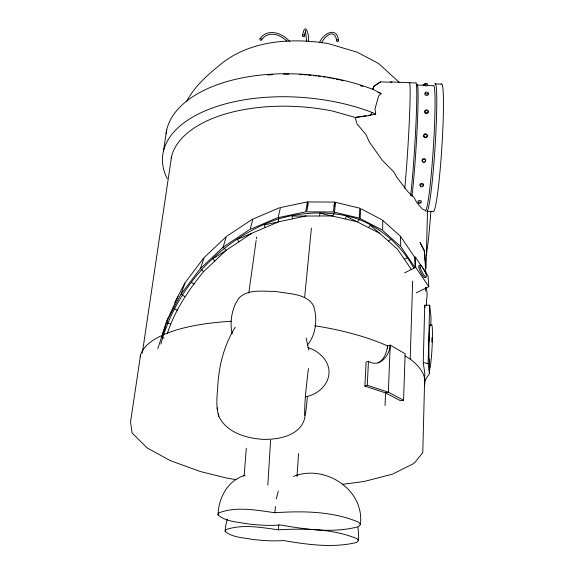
<?xml version="1.0" encoding="UTF-8"?>
<svg xmlns="http://www.w3.org/2000/svg" width="574" height="574" viewBox="0 0 574 574"><rect width="100%" height="100%" fill="white"/><g stroke="black" fill="none" stroke-linecap="round" stroke-linejoin="round"><path stroke-width="0.86" d="M342.398 484.32L363.988 481.521L392.666 474.081L413.18 463.806L414.916 462.422L422.78 452.556L424.796 373.337L423.253 362.625L424.731 305.21L429.682 305.239L431.024 317.357L430.794 325.393M425.449 291.09L425.535 287.581M425.901 273.533L424.315 251.261L420.017 242.436L424.344 250.207L426.03 268.402L427.508 210.636M426.453 305.691L426.604 299.563A137.674 57.056 5 0 0 426.073 287.718M424.344 381.423L429.424 373.624L428.111 363.471L429.682 305.239M429.424 373.624L429.632 366.477M424.451 385.757A143.019 48.661 5 0 0 410.202 359.015L412.656 281.081M403.565 400.214L388.333 392.207L390.234 345.118C389.653 355.579 379.536 368.257 368.458 361.283L366.104 362.18L364.892 386.151L385.556 392.903L400.537 400.738L403.565 400.214L405.136 353.763L390.234 345.118L387.515 345.914A143.019 48.661 5 0 0 314.516 325.709M385.032 405.603L385.577 392.458M387.407 348.576L387.515 345.914C386.811 352.479 384.178 359.676 378.029 362.947M245.213 475.258C227.928 480.007 218.5 497.873 218.02 514.907C226.106 522.003 238.088 521.924 248.169 523.99C258.831 525.131 269.601 525.906 280.306 524.945C305.834 529.386 333.02 533.433 358.434 526.702L360.357 524.658C364.964 489.536 324.683 463.799 293.465 476.427M364.892 386.151L367.267 385.305L368.458 361.283M227.268 519.047L225.711 525.633L225.108 531.409C232.771 537.773 243.835 537.623 253.213 539.524C263.215 540.579 273.317 541.311 283.362 540.529C307.32 544.554 332.64 548.263 356.554 542.48L358.334 540.694L358.628 534.839L357.954 527.463M270.619 440.122L267.807 485.116M319.56 215.917L319.948 213.219L357.566 221.801L360.113 218.551L360.68 208.635L382.076 219.842M297.002 476.427L298.559 453.546M307.377 396.612C306.81 404.24 305.913 411.845 304.407 419.343C299.176 436.204 277.809 439.77 262.454 439.34L261.557 439.254C245.249 437.933 226.414 432.222 218.838 416.329C215.681 406.579 217.08 396.354 217.747 386.359C218.902 365.573 224.09 345.089 235.204 327.273M244.086 476.284L246.325 448.194M431.921 342.082L431.928 337.656M225.108 531.409L225.568 529.766C242.364 523.804 261.163 527.52 278.419 529.809L278.835 524.729M218.02 514.907L218.457 513.027C236.201 506.074 256.492 510.229 274.867 512.718L275.398 506.426M304.643 297.461L311.409 228.057M334.455 212.201L335.539 202.328L359.798 208.19L359.216 218.098L334.455 212.201L332.841 215.946L292.144 216.082L292.496 218.809M248.772 293.077L256.133 240.463M429.596 336.644L429.28 341.028M308.41 368.537C306.659 384.092 304.471 399.769 304.686 415.433M142.28 353.247L171.554 156.559M140.544 355.076L130.542 421.99L132.085 432.997L147.202 447.957L170.306 460.635L200.218 471.491L226.443 478.013L236.014 479.634M163.403 151.342L166.668 130.04M256.42 238.734L256.707 236.997M278.175 217.675L280.399 207.58L307.363 201.89L305.691 211.82L278.175 217.675L278.727 221.751L237.306 239.423L238.935 241.798M278.297 491.043L276.309 498.892M304.356 36.062A0.961 0.854 10.1 0 0 303.194 34.957A0.961 0.854 10.1 0 0 302.749 36.37A0.961 0.854 10.1 0 0 304.356 36.062C304.414 33.909 306.1 30.027 305.748 30.465M302.52 35.531C305.11 20.104 309.465 35.244 308.496 41.486M200.405 268.625L223.085 247.164L226.421 236.474L204.186 257.532L200.405 268.625L203.548 271.667C188.387 290.315 174.51 310.742 167.249 333.846M372.662 89.652L373.638 86.538L380.454 81.888L391.985 82.24M157.821 348.784L161.445 337.426M164.013 338.165L161.538 337.254L166.266 322.466L177.804 296.736M160.849 344.056C176.275 286.548 221.629 238.196 278.017 219.038C304.464 211.325 332.741 210.414 358.994 219.433C382.399 228.868 401.728 246.11 413.868 268.223M372.691 89.58L373.638 86.538L380.454 81.888M161.66 337.06L168.254 317.709M184.692 296.615L181.04 294.118L185.187 282.58L203.684 258.027M161.538 337.254L165.19 328.156M333.953 206.016L335.539 202.328M345.254 218.888L346.352 216.384L379.378 233.08L397.466 249.166L411.35 269.486M177.954 296.327L184.821 283.118M166.417 322.071L180.667 294.663M174.783 302.555L177.94 296.493M186.5 101.777C194.371 86.222 207.896 74.728 221.155 63.908C250.601 40.13 292.259 37.69 328.213 43.559L357.222 52.212L378.754 63.606L399.497 82.627M166.03 133.477A136.512 72.769 5 0 1 373.43 89.616L381.107 93.54L378.603 96.03L374.994 108.888L375.712 114.219L372.196 112.468L370.287 115.474L355.177 117.455L332.533 111.033A129.38 66.139 5 0 0 171.174 158.266M319.46 42.734C322.81 33.931 336.565 25.722 338.567 40.273M321.533 42.777C326.025 34.454 334.872 28.872 336.701 40.725M181.04 294.118L199.888 269.127M368.522 227.462L370.237 225.295L379.378 233.08M307.463 345.003C316.26 334.434 317.716 318.383 313.469 305.583C306.071 293.02 287.918 294.075 275.398 291.362C263.502 291.714 247.746 288.478 238.719 298.358C231.738 308.496 229.557 321.942 232.176 333.903M261.493 39.986A0.954 0.796 34 0 0 260.897 38.551A0.954 0.796 34 0 0 259.936 39.556A0.954 0.796 34 0 0 261.493 39.986C267.778 30.4 280.277 34.239 286.914 41.206M260.058 38.738C267.513 27.71 283.075 33.055 289.899 41.888M203.548 271.667L226.206 250.242L251.656 233.353M388.469 241.159L390.664 239.415M227.082 236.036L252.058 219.447M249.245 229.801L223.76 246.72M404.376 259.276L406.909 257.999M404.591 272.872L415.684 267.319L415.174 256.8L428.068 275.907L428.821 286.663L416.236 292.848M425.284 93.297L425.664 93.124M277.199 217.847L250.077 229.471L252.876 219.117L279.452 207.752M385.556 392.903L388.333 392.207L367.267 385.305M306.193 215.889L264.176 224.929L265.217 227.541M305.404 396.842C315.815 394.977 325.845 387.622 328.457 376.96C331.822 363.184 320.227 351.288 307.815 347.55M274.867 512.718C302.864 510.86 332.827 511.125 358.958 522.333L360.357 524.658M366.298 115.697L355.177 117.455L356.999 123.869L366.119 134.732L369.233 141.85L382.112 160.067L393.714 171.856L396.706 177.165L407.777 191.608L414.033 197.478L416.717 202.486L422.421 209.094L425.406 210.357L425.793 211.218M368.867 115.295L375.712 114.219M278.419 529.809C304.607 528.36 332.411 528.69 357.006 538.649L358.334 540.694M424.308 84.658L423.124 84.751L423.791 84.916M390.356 81.874L415.554 82.993A63.936 2.834 -86.4 0 1 416.042 121.788A63.936 2.834 -86.4 0 1 410.64 195.648M425.399 85.411L416.832 85.024A62.595 2.856 -86.4 0 1 417.355 123.711A62.595 2.856 -86.4 0 1 411.96 196.193M427.113 85.483L433.112 85.756A62.659 3.81 -86.3 0 1 433.485 145.365A62.659 3.81 -86.3 0 1 425.413 210.486M423.253 362.625L428.111 363.471M377.943 92.407L381.107 93.54M166.266 322.466L170.413 323.987M174.84 309.02L177.538 310.319M360.113 218.551L381.94 229.88M404.907 355.959L410.202 359.015M191.644 282.48L194.098 284.166M214.87 260.969L212.76 258.91L226.206 250.242L223.085 247.164M401.248 247.236L415.102 267.613L414.6 257.095L401.011 236.983M415.684 267.319L428.821 286.663M305.433 31.111L306.724 41.414M306.121 337.957L308.819 350.14M429.574 368.501L428.972 356.21A22.451 1.148 -89.5 0 1 429.546 329.167L429.84 326.247A22.888 1.177 -89.5 0 1 430.45 324.841M217.08 407.863L217.489 409.85M218.307 413.761L218.838 416.329M424.731 305.21L425.04 307.75M307.363 201.89L307.843 205.894M429.496 359.776L429.553 365.129M431.361 324.898A22.573 1.657 -87 0 1 432.064 347.622A22.573 1.657 -87 0 1 429 369.455M140.135 356.755A143.019 48.661 5 0 1 160.641 336.055M164.092 334.477A143.019 48.661 5 0 1 231.322 321.297M267.627 75.015A129.903 69.605 5 0 1 272.872 74.62M283.549 74.204A129.903 69.605 5 0 1 288.937 74.175M299.642 74.491A129.903 69.605 5 0 1 302.276 74.642M304.033 74.756A129.903 69.605 5 0 1 306.674 74.957M308.439 75.108A129.903 69.605 5 0 1 311.094 75.352M313.741 75.632A129.903 69.605 5 0 1 316.389 75.94M318.154 76.163A129.903 69.605 5 0 1 320.787 76.514M323.413 76.902A129.903 69.605 5 0 1 325.157 77.167M327.754 77.598A129.903 69.605 5 0 1 330.337 78.057M332.045 78.373A129.903 69.605 5 0 1 334.592 78.868M336.314 79.226A129.903 69.605 5 0 1 338.954 79.793M340.712 80.188A129.903 69.605 5 0 1 343.345 80.812M360.372 85.691A129.903 69.605 5 0 1 362.818 86.523M167.264 178.693A137.911 70.982 5 0 1 217.646 106.197A137.911 70.982 5 0 1 372.196 112.468M409.169 82.713A63.915 2.447 -86.5 0 1 409.499 116.902A63.915 2.447 -86.5 0 1 404.77 188.294M430.866 211.053A57.974 3.638 -86.5 0 1 426.145 255.739M427.429 85.124A1.808 0.524 3.4 0 1 426.977 85.791A1.808 0.524 3.4 0 1 424.552 85.591A1.808 0.524 3.4 0 1 424.581 84.887M426.016 110.308A1.873 1.679 4.8 0 0 425.556 110.452L425.162 110.703A1.873 1.679 4.8 0 0 425.076 113.078A1.873 1.679 4.8 0 0 427.716 113.2A1.873 1.679 4.8 0 0 427.802 110.825L427.429 110.538A1.873 1.679 4.8 0 0 426.984 110.352M421.165 201.718A1.822 0.682 1.6 0 0 421.036 200.886L420.685 200.757A1.822 0.682 1.6 0 0 418.869 200.663L418.468 200.749A1.822 0.682 1.6 0 0 418.023 201.553M424.681 161.94A1.887 1.765 -11.4 0 0 425.298 159.177L424.932 158.883A1.887 1.765 -11.4 0 0 423.06 158.79L422.651 159.048A1.887 1.765 -11.4 0 0 423.246 162.04M427.888 93.418A1.844 1.184 4.4 0 1 427.996 95.026A1.844 1.184 4.4 0 1 425.528 95.119A1.844 1.184 4.4 0 1 424.99 93.533M422.923 185.718A1.858 1.32 -1 0 0 423.146 183.859L422.787 183.63A1.858 1.32 -1 0 0 420.929 183.537L420.527 183.723A1.858 1.32 -1 0 0 420.311 185.581M425.255 277.271A6.773 1.392 63.2 0 1 420.814 272.499A6.773 1.392 63.2 0 1 419.285 265.662M382.772 220.409L382.65 230.454L400.731 246.598L400.509 236.352L382.772 220.409M334.542 202.077L333.437 211.942L306.738 211.856L308.382 201.926L334.542 202.077M424.609 134.129L424.2 134.416A1.894 1.873 -46.2 0 0 424.035 137.078A1.894 1.873 -46.2 0 0 426.697 137.2A1.894 1.873 -46.2 0 0 426.862 134.538L426.489 134.223A1.894 1.873 -46.2 0 0 424.609 134.129M441.148 84.134L434.74 83.854A64.015 3.982 -86.3 0 1 435.214 144.705A64.015 3.982 -86.3 0 1 426.862 211.268L433.205 211.605A64.044 4.37 -86.3 0 0 442.002 145.035A64.044 4.37 -86.3 0 0 441.148 84.134M337.11 41.228A0.961 0.832 -12.7 0 0 338.588 40.489A0.961 0.832 -12.7 0 0 337.196 39.771A0.961 0.832 -12.7 0 0 337.11 41.228M424.968 84.184A1.521 0.438 3.4 0 0 427.494 84.098A1.521 0.438 3.4 0 0 425.564 83.481A1.521 0.438 3.4 0 0 424.968 84.184M425.406 112.224A1.579 1.413 4.8 0 0 428.068 111.708A1.579 1.413 4.8 0 0 426.202 109.885A1.579 1.413 4.8 0 0 425.406 112.224M418.747 203.088A1.535 0.574 1.6 0 0 421.137 202.715A1.535 0.574 1.6 0 0 418.941 202.105A1.535 0.574 1.6 0 0 418.747 203.088M425.858 137.279A1.6 1.579 -46.2 0 0 426.726 134.66A1.6 1.579 -46.2 0 0 424.035 135.242A1.6 1.579 -46.2 0 0 425.858 137.279M423.39 162.284A1.586 1.485 -11.3 0 0 425.478 160.555A1.586 1.485 -11.3 0 0 422.887 159.759A1.586 1.485 -11.3 0 0 423.39 162.284M425.614 93.713A1.557 0.997 4.4 0 0 428.211 93.383A1.557 0.997 4.4 0 0 426.31 92.07A1.557 0.997 4.4 0 0 425.614 93.713M420.828 186.672A1.564 1.112 -0.9 0 0 423.275 185.84A1.564 1.112 -0.9 0 0 421.058 184.756A1.564 1.112 -0.9 0 0 420.828 186.672M420.168 267.434A6.773 1.385 63.2 0 0 425.865 277.12A6.773 1.385 63.2 0 0 423.44 268.711A6.773 1.385 63.2 0 0 420.168 267.434"/></g></svg>
